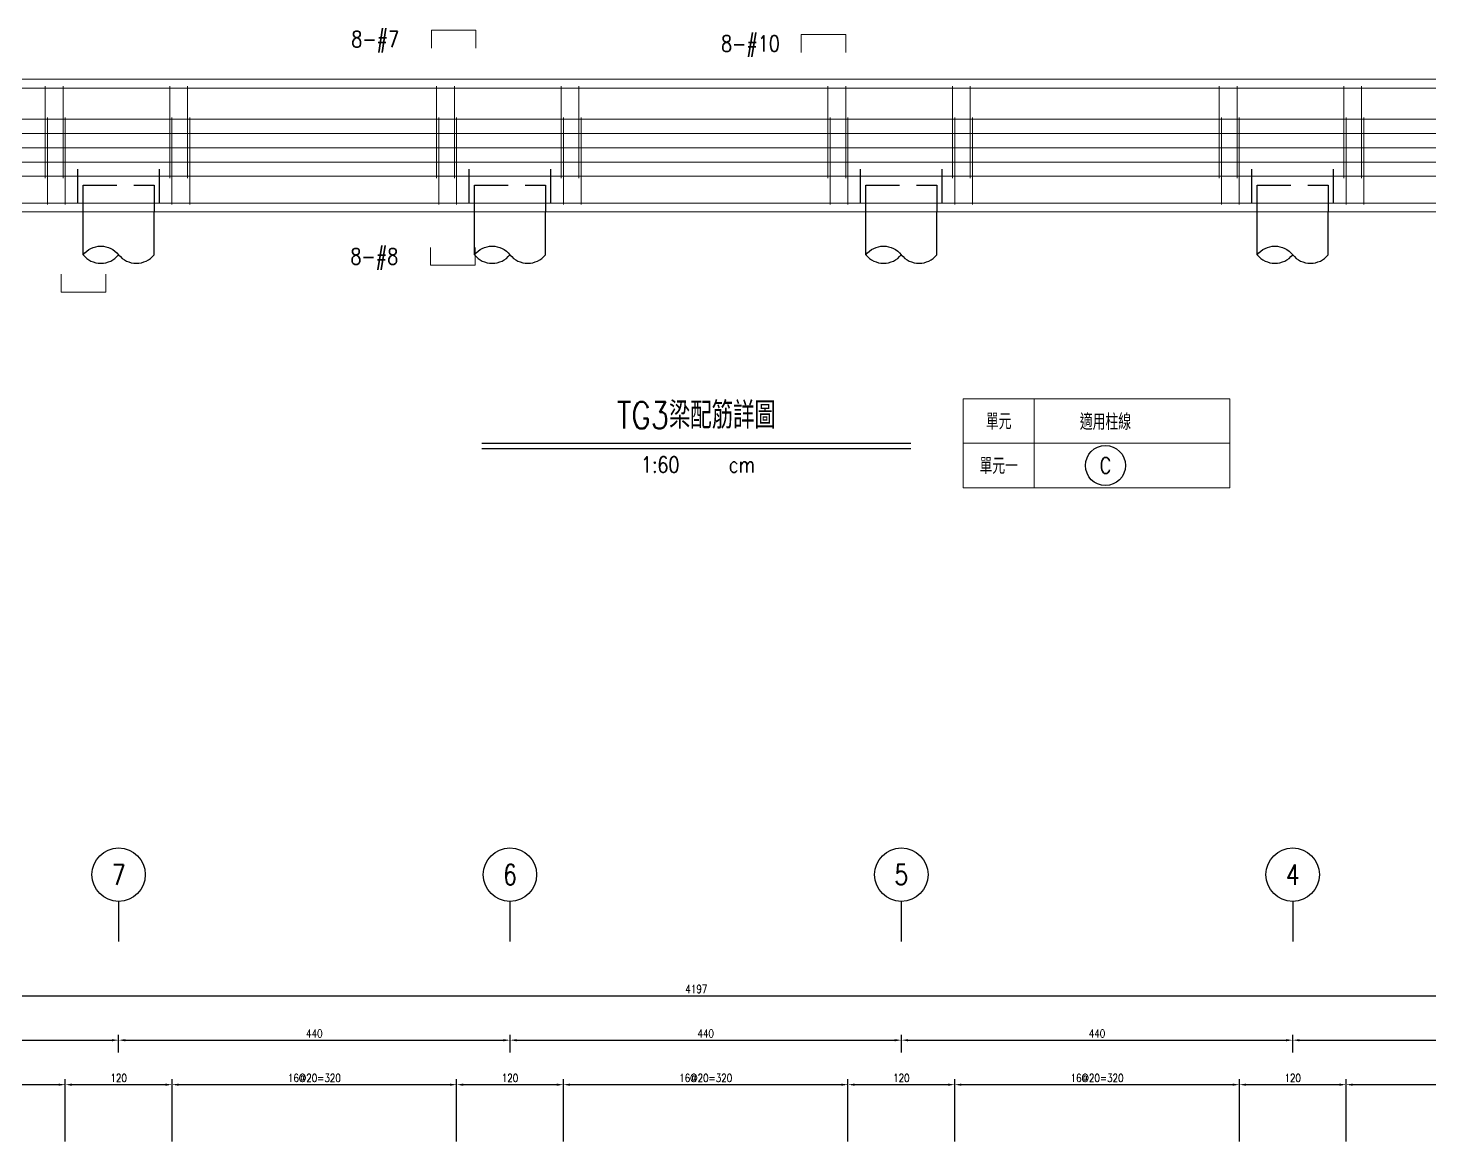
# Model space of a CAD drawing. Extents: x -4754 to 4976, y -19960 to 3841.
# Drawn here: x 1082 to 2658, y -4945 to -3687 of the extents above; entities that cross this region are included whole.
import ezdxf
from ezdxf.enums import TextEntityAlignment as Align

# ---------------------------------------------------------------- set-up
doc = ezdxf.new("R2010")
doc.units = 0
doc.header["$LTSCALE"] = 3
doc.linetypes.add('DASHED', pattern=[19.05, 12.7, -6.35])
doc.layers.get('0').update_dxf_attribs({"linetype": 'CONTINUOUS'})
doc.layers.add('HB_0', color=7, linetype='CONTINUOUS', transparency=0.5)
for name, color, linetype in [('HB_DIM', 1, 'CONTINUOUS'), ('HB_SYMBOLS', 7, 'CONTINUOUS'), ('HB_TXT_CTEXT', 2, 'CONTINUOUS'), ('鋼筋', 3, 'CONTINUOUS')]:
    doc.layers.add(name, color=color, linetype=linetype)
doc.styles.get("Standard").update_dxf_attribs({"font": 'ROMANS.shx', "width": 0.8, "bigfont": 'chineset.shx'})
doc.dimstyles.new('30', dxfattribs={"dimscale": 3, "dimtxt": 3, "dimasz": 2.5, "dimexe": 2, "dimexo": 2, "dimgap": 1, "dimtad": 1, "dimdsep": 46, "dimtxsty": 'Standard', "dimcen": 0, "dimclrd": 256, "dimclre": 256, "dimclrt": 2, "dimadec": 0, "dimazin": 0, "dimtfac": 1, "dimtix": 1, "dimtmove": 2, "dimatfit": 3, "dimfxl": 1, "dimtolj": 1, "dimtzin": 0, "dimarcsym": 0})

# ---------------------------------------------------------------- blocks, each defined once
blk = doc.blocks.new('pile_vertical')
at = {"color": 252, "linetype": 'DASHED'}
for p, q in [((-46, 10), (-46, 50)), ((46, 10), (46, 50))]:
    blk.add_line(p, q, dxfattribs=at)
at = {"linetype": 'Continuous'}
for p, q in [((-40, -48.1), (-40, 0)), ((40, -48.1), (40, 0))]:
    blk.add_line(p, q, dxfattribs=at)
at = {"color": 252, "linetype": 'DASHED'}
blk.add_lwpolyline([(-40, 0), (-40, 30), (40, 30), (40, 0)], dxfattribs=at)
at = {"linetype": 'Continuous'}
for points in [[(-40, -48.1, -0.48), (0, -48.1, 0.48), (40, -48.1, 0.48)], [(-40, -48.1, 0.48), (0, -48.1, 0.48)]]:
    blk.add_lwpolyline(points, format="xyb", dxfattribs=at)
blk = doc.blocks.new('title_beam')
at = {"color": 3, "linetype": 'Continuous'}
blk.add_line((-241.2, 0), (241.2, 0), dxfattribs=at)
at = {"color": 1, "linetype": 'Continuous'}
blk.add_line((-241.2, -6), (241.2, -6), dxfattribs=at)
at = {"color": 3, "linetype": 'Continuous', "width": 0.8}
blk.add_attdef('TITLE', text='', height=30, dxfattribs=at).set_placement((0, 33), align=Align.MIDDLE)
at = {"linetype": 'Continuous', "width": 0.8}
blk.add_attdef('SCALE', text='', height=18, dxfattribs=at).set_placement((-40.6, -24), align=Align.MIDDLE)
blk.add_attdef('CM', (36.5, -33), '', height=18, dxfattribs=at)
blk = doc.blocks.new('line_tag')
at = {"layer": 'HB_SYMBOLS', "color": 4, "linetype": 'Continuous'}
blk.add_circle((0, 0), 22.5, dxfattribs=at)
at = {"color": 4, "linetype": 'Continuous', "width": 0.8}
blk.add_attdef('A', text='', height=18, dxfattribs=at).set_placement((0, 0), align=Align.MIDDLE)
blk = doc.blocks.new('line_guide')
at = {"color": 4, "linetype": 'Continuous'}
blk.add_line((0, 0), (0, -45), dxfattribs=at)
blk.add_circle((0, 30), 30, dxfattribs=at)
at = {"color": 4, "linetype": 'Continuous', "width": 0.8}
blk.add_attdef('A', text='', height=22.5, dxfattribs=at).set_placement((0, 30), align=Align.MIDDLE)
blk = doc.blocks.new('*D206')
at = {"layer": 'HB_DIM', "linetype": 'Continuous', "lineweight": -2}
for p, q in [((803.6, -4938.8), (803.6, -4868.8)), ((1123.6, -4938.8), (1123.6, -4868.8)), ((811.1, -4874.8), (1116.1, -4874.8))]:
    blk.add_line(p, q, dxfattribs=at)
at = {"layer": 'HB_DIM'}
for points in [[(811.1, -4873.6), (811.1, -4876.1), (803.6, -4874.8)], [(1116.1, -4876.1), (1116.1, -4873.6), (1123.6, -4874.8)]]:
    blk.add_solid(points, dxfattribs=at)
at = {"layer": 'HB_DIM', "color": 2, "linetype": 'Continuous', "insert": (963.6, -4867.3), "char_height": 9, "attachment_point": 5, "rotation": 0}
blk.add_mtext('\\A1;16@20=320', dxfattribs=at)
blk = doc.blocks.new('*D207')
at = {"layer": 'HB_DIM', "linetype": 'Continuous', "lineweight": -2}
for p, q in [((1123.6, -4938.8), (1123.6, -4868.8)), ((1243.6, -4938.8), (1243.6, -4868.8)), ((1131.1, -4874.8), (1236.1, -4874.8))]:
    blk.add_line(p, q, dxfattribs=at)
at = {"layer": 'HB_DIM'}
for points in [[(1131.1, -4873.6), (1131.1, -4876.1), (1123.6, -4874.8)], [(1236.1, -4876.1), (1236.1, -4873.6), (1243.6, -4874.8)]]:
    blk.add_solid(points, dxfattribs=at)
at = {"layer": 'HB_DIM', "color": 2, "linetype": 'Continuous', "insert": (1183.6, -4867.3), "char_height": 9, "attachment_point": 5, "rotation": 0}
blk.add_mtext('\\A1;120', dxfattribs=at)
blk = doc.blocks.new('*D208')
at = {"layer": 'HB_DIM', "linetype": 'Continuous', "lineweight": -2}
for p, q in [((1243.6, -4938.8), (1243.6, -4868.8)), ((1563.6, -4938.8), (1563.6, -4868.8)), ((1251.1, -4874.8), (1556.1, -4874.8))]:
    blk.add_line(p, q, dxfattribs=at)
at = {"layer": 'HB_DIM'}
for points in [[(1251.1, -4873.6), (1251.1, -4876.1), (1243.6, -4874.8)], [(1556.1, -4876.1), (1556.1, -4873.6), (1563.6, -4874.8)]]:
    blk.add_solid(points, dxfattribs=at)
at = {"layer": 'HB_DIM', "color": 2, "linetype": 'Continuous', "insert": (1403.6, -4867.3), "char_height": 9, "attachment_point": 5, "rotation": 0}
blk.add_mtext('\\A1;16@20=320', dxfattribs=at)
blk = doc.blocks.new('*D209')
at = {"layer": 'HB_DIM', "linetype": 'Continuous', "lineweight": -2}
for p, q in [((1563.6, -4938.8), (1563.6, -4868.8)), ((1683.6, -4938.8), (1683.6, -4868.8)), ((1571.1, -4874.8), (1676.1, -4874.8))]:
    blk.add_line(p, q, dxfattribs=at)
at = {"layer": 'HB_DIM'}
for points in [[(1571.1, -4873.6), (1571.1, -4876.1), (1563.6, -4874.8)], [(1676.1, -4876.1), (1676.1, -4873.6), (1683.6, -4874.8)]]:
    blk.add_solid(points, dxfattribs=at)
at = {"layer": 'HB_DIM', "color": 2, "linetype": 'Continuous', "insert": (1623.6, -4867.3), "char_height": 9, "attachment_point": 5, "rotation": 0}
blk.add_mtext('\\A1;120', dxfattribs=at)
blk = doc.blocks.new('*D210')
at = {"layer": 'HB_DIM', "linetype": 'Continuous', "lineweight": -2}
for p, q in [((1683.6, -4938.8), (1683.6, -4868.8)), ((2003.6, -4938.8), (2003.6, -4868.8)), ((1691.1, -4874.8), (1996.1, -4874.8))]:
    blk.add_line(p, q, dxfattribs=at)
at = {"layer": 'HB_DIM'}
for points in [[(1691.1, -4873.6), (1691.1, -4876.1), (1683.6, -4874.8)], [(1996.1, -4876.1), (1996.1, -4873.6), (2003.6, -4874.8)]]:
    blk.add_solid(points, dxfattribs=at)
at = {"layer": 'HB_DIM', "color": 2, "linetype": 'Continuous', "insert": (1843.6, -4867.3), "char_height": 9, "attachment_point": 5, "rotation": 0}
blk.add_mtext('\\A1;16@20=320', dxfattribs=at)
blk = doc.blocks.new('*D211')
at = {"layer": 'HB_DIM', "linetype": 'Continuous', "lineweight": -2}
for p, q in [((2003.6, -4938.8), (2003.6, -4868.8)), ((2123.6, -4938.8), (2123.6, -4868.8)), ((2011.1, -4874.8), (2116.1, -4874.8))]:
    blk.add_line(p, q, dxfattribs=at)
at = {"layer": 'HB_DIM'}
for points in [[(2011.1, -4873.6), (2011.1, -4876.1), (2003.6, -4874.8)], [(2116.1, -4876.1), (2116.1, -4873.6), (2123.6, -4874.8)]]:
    blk.add_solid(points, dxfattribs=at)
at = {"layer": 'HB_DIM', "color": 2, "linetype": 'Continuous', "insert": (2063.6, -4867.3), "char_height": 9, "attachment_point": 5, "rotation": 0}
blk.add_mtext('\\A1;120', dxfattribs=at)
blk = doc.blocks.new('*D212')
at = {"layer": 'HB_DIM', "linetype": 'Continuous', "lineweight": -2}
for p, q in [((2123.6, -4938.8), (2123.6, -4868.8)), ((2443.6, -4938.8), (2443.6, -4868.8)), ((2131.1, -4874.8), (2436.1, -4874.8))]:
    blk.add_line(p, q, dxfattribs=at)
at = {"layer": 'HB_DIM'}
for points in [[(2131.1, -4873.6), (2131.1, -4876.1), (2123.6, -4874.8)], [(2436.1, -4876.1), (2436.1, -4873.6), (2443.6, -4874.8)]]:
    blk.add_solid(points, dxfattribs=at)
at = {"layer": 'HB_DIM', "color": 2, "linetype": 'Continuous', "insert": (2283.6, -4867.3), "char_height": 9, "attachment_point": 5, "rotation": 0}
blk.add_mtext('\\A1;16@20=320', dxfattribs=at)
blk = doc.blocks.new('*D213')
at = {"layer": 'HB_DIM', "linetype": 'Continuous', "lineweight": -2}
for p, q in [((2443.6, -4938.8), (2443.6, -4868.8)), ((2563.6, -4938.8), (2563.6, -4868.8)), ((2451.1, -4874.8), (2556.1, -4874.8))]:
    blk.add_line(p, q, dxfattribs=at)
at = {"layer": 'HB_DIM'}
for points in [[(2451.1, -4873.6), (2451.1, -4876.1), (2443.6, -4874.8)], [(2556.1, -4876.1), (2556.1, -4873.6), (2563.6, -4874.8)]]:
    blk.add_solid(points, dxfattribs=at)
at = {"layer": 'HB_DIM', "color": 2, "linetype": 'Continuous', "insert": (2503.6, -4867.3), "char_height": 9, "attachment_point": 5, "rotation": 0}
blk.add_mtext('\\A1;120', dxfattribs=at)
blk = doc.blocks.new('*D214')
at = {"layer": 'HB_DIM', "linetype": 'Continuous', "lineweight": -2}
for p, q in [((2563.6, -4938.8), (2563.6, -4868.8)), ((2883.6, -4938.8), (2883.6, -4868.8)), ((2571.1, -4874.8), (2876.1, -4874.8))]:
    blk.add_line(p, q, dxfattribs=at)
at = {"layer": 'HB_DIM'}
for points in [[(2571.1, -4873.6), (2571.1, -4876.1), (2563.6, -4874.8)], [(2876.1, -4876.1), (2876.1, -4873.6), (2883.6, -4874.8)]]:
    blk.add_solid(points, dxfattribs=at)
at = {"layer": 'HB_DIM', "color": 2, "linetype": 'Continuous', "insert": (2723.6, -4867.3), "char_height": 9, "attachment_point": 5, "rotation": 0}
blk.add_mtext('\\A1;16@20=320', dxfattribs=at)
blk = doc.blocks.new('*D220')
at = {"layer": 'HB_DIM', "linetype": 'Continuous', "lineweight": -2}
for p, q in [((-265.4, -4938.8), (-265.4, -4768.8)), ((-257.9, -4774.8), (3924.1, -4774.8)), ((3931.6, -4938.8), (3931.6, -4768.8))]:
    blk.add_line(p, q, dxfattribs=at)
at = {"layer": 'HB_DIM'}
for points in [[(-257.9, -4773.6), (-257.9, -4776.1), (-265.4, -4774.8)], [(3924.1, -4776.1), (3924.1, -4773.6), (3931.6, -4774.8)]]:
    blk.add_solid(points, dxfattribs=at)
at = {"layer": 'HB_DIM', "color": 2, "linetype": 'Continuous', "insert": (1833.1, -4767.3), "char_height": 9, "attachment_point": 5, "rotation": 0}
blk.add_mtext('\\A1;4197', dxfattribs=at)
blk = doc.blocks.new('*D224')
at = {"layer": 'HB_DIM', "linetype": 'Continuous', "lineweight": -2}
for p, q in [((743.6, -4838.8), (743.6, -4818.8)), ((1183.6, -4838.8), (1183.6, -4818.8)), ((751.1, -4824.8), (1176.1, -4824.8))]:
    blk.add_line(p, q, dxfattribs=at)
at = {"layer": 'HB_DIM'}
for points in [[(751.1, -4823.6), (751.1, -4826.1), (743.6, -4824.8)], [(1176.1, -4826.1), (1176.1, -4823.6), (1183.6, -4824.8)]]:
    blk.add_solid(points, dxfattribs=at)
at = {"layer": 'HB_DIM', "color": 2, "linetype": 'Continuous', "insert": (963.6, -4817.3), "char_height": 9, "attachment_point": 5, "rotation": 0}
blk.add_mtext('\\A1;440', dxfattribs=at)
blk = doc.blocks.new('*D225')
at = {"layer": 'HB_DIM', "linetype": 'Continuous', "lineweight": -2}
for p, q in [((1183.6, -4838.8), (1183.6, -4818.8)), ((1623.6, -4838.8), (1623.6, -4818.8)), ((1191.1, -4824.8), (1616.1, -4824.8))]:
    blk.add_line(p, q, dxfattribs=at)
at = {"layer": 'HB_DIM'}
for points in [[(1191.1, -4823.6), (1191.1, -4826.1), (1183.6, -4824.8)], [(1616.1, -4826.1), (1616.1, -4823.6), (1623.6, -4824.8)]]:
    blk.add_solid(points, dxfattribs=at)
at = {"layer": 'HB_DIM', "color": 2, "linetype": 'Continuous', "insert": (1403.6, -4817.3), "char_height": 9, "attachment_point": 5, "rotation": 0}
blk.add_mtext('\\A1;440', dxfattribs=at)
blk = doc.blocks.new('*D226')
at = {"layer": 'HB_DIM', "linetype": 'Continuous', "lineweight": -2}
for p, q in [((1623.6, -4838.8), (1623.6, -4818.8)), ((2063.6, -4838.8), (2063.6, -4818.8)), ((1631.1, -4824.8), (2056.1, -4824.8))]:
    blk.add_line(p, q, dxfattribs=at)
at = {"layer": 'HB_DIM'}
for points in [[(1631.1, -4823.6), (1631.1, -4826.1), (1623.6, -4824.8)], [(2056.1, -4826.1), (2056.1, -4823.6), (2063.6, -4824.8)]]:
    blk.add_solid(points, dxfattribs=at)
at = {"layer": 'HB_DIM', "color": 2, "linetype": 'Continuous', "insert": (1843.6, -4817.3), "char_height": 9, "attachment_point": 5, "rotation": 0}
blk.add_mtext('\\A1;440', dxfattribs=at)
blk = doc.blocks.new('*D227')
at = {"layer": 'HB_DIM', "linetype": 'Continuous', "lineweight": -2}
for p, q in [((2063.6, -4838.8), (2063.6, -4818.8)), ((2503.6, -4838.8), (2503.6, -4818.8)), ((2071.1, -4824.8), (2496.1, -4824.8))]:
    blk.add_line(p, q, dxfattribs=at)
at = {"layer": 'HB_DIM'}
for points in [[(2071.1, -4823.6), (2071.1, -4826.1), (2063.6, -4824.8)], [(2496.1, -4826.1), (2496.1, -4823.6), (2503.6, -4824.8)]]:
    blk.add_solid(points, dxfattribs=at)
at = {"layer": 'HB_DIM', "color": 2, "linetype": 'Continuous', "insert": (2283.6, -4817.3), "char_height": 9, "attachment_point": 5, "rotation": 0}
blk.add_mtext('\\A1;440', dxfattribs=at)
blk = doc.blocks.new('*D228')
at = {"layer": 'HB_DIM', "linetype": 'Continuous', "lineweight": -2}
for p, q in [((2503.6, -4838.8), (2503.6, -4818.8)), ((2943.6, -4838.8), (2943.6, -4818.8)), ((2511.1, -4824.8), (2936.1, -4824.8))]:
    blk.add_line(p, q, dxfattribs=at)
at = {"layer": 'HB_DIM'}
for points in [[(2511.1, -4823.6), (2511.1, -4826.1), (2503.6, -4824.8)], [(2936.1, -4826.1), (2936.1, -4823.6), (2943.6, -4824.8)]]:
    blk.add_solid(points, dxfattribs=at)
at = {"layer": 'HB_DIM', "color": 2, "linetype": 'Continuous', "insert": (2723.6, -4817.3), "char_height": 9, "attachment_point": 5, "rotation": 0}
blk.add_mtext('\\A1;440', dxfattribs=at)

msp = doc.modelspace()

# ---------------------------------------------------------------- linework, layer by layer
at = {"layer": 'HB_0', "lineweight": 5}
msp.add_lwpolyline([(-265.427, -3894.013), (-265.427, -3744.802), (3931.573, -3744.802), (3931.573, -3894.013), (-265.427, -3894.013)], dxfattribs=at)
at = {"layer": 'HB_DIM', "color": 1, "linetype": 'Continuous'}
for points in [[(1417.327, -3789.802, 0, 1.25, 0), (1417.327, -3774.802, 0, 0, 0), (1417.327, -3699.802, 0, 0, 0), (1435.327, -3699.802, 0, 0, 0)], [(1833.073, -3754.802, 0, 1.25, 0), (1833.073, -3739.802, 0, 0, 0), (1833.073, -3704.802, 0, 0, 0), (1851.073, -3704.802, 0, 0, 0)], [(1416.351, -3854.013, 0, 1.25, 0), (1416.351, -3869.013, 0, 0, 0), (1416.351, -3944.013, 0, 0, 0), (1434.351, -3944.013, 0, 0, 0)]]:
    msp.add_lwpolyline(points, format="xyseb", dxfattribs=at)
at = {"layer": 'HB_TXT_CTEXT', "color": 4, "lineweight": 5, "true_color": 0x00ffff}
for p, q in [((2213.073, -4104.013), (2213.073, -4204.013)), ((2133.073, -4154.013), (2433.073, -4154.013))]:
    msp.add_line(p, q, dxfattribs=at)
msp.add_lwpolyline([(2133.073, -4104.013), (2133.073, -4204.013), (2433.073, -4204.013), (2433.073, -4104.013), (2133.073, -4104.013)], dxfattribs=at)
at = {"layer": 'HB_TXT_CTEXT', "lineweight": 5}
for points in [[(1535.327, -3709.802, -50), (1535.327, -3689.802, -50), (1585.327, -3689.802, -50), (1585.327, -3709.802, -50)], [(1951.073, -3714.802, -38), (1951.073, -3694.802, -38), (2001.073, -3694.802, -38), (2001.073, -3714.802, -38)], [(1534.351, -3934.013, -50), (1534.351, -3954.013, -50), (1584.351, -3954.013, -50), (1584.351, -3934.013, -50)], [(1119.147, -3964.013, -50), (1119.147, -3984.013, -50), (1169.147, -3984.013, -50), (1169.147, -3964.013, -50)]]:
    msp.add_polyline3d(points, dxfattribs=at)
at = {"layer": '鋼筋', "lineweight": 5}
for p, q in [((-244.937, -3754.802, -38), (3911.083, -3754.802, -38)), ((-244.937, -3754.802, -27.143), (3911.083, -3754.802, -27.143)), ((-244.937, -3754.802, -16.286), (3911.083, -3754.802, -16.286)), ((-244.937, -3754.802, -5.429), (3911.083, -3754.802, -5.429)), ((-244.937, -3754.802, 5.429), (3911.083, -3754.802, 5.429)), ((-244.937, -3754.802, 16.286), (3911.083, -3754.802, 16.286)), ((-244.937, -3754.802, 27.143), (3911.083, -3754.802, 27.143)), ((-244.937, -3754.802, 38), (3911.083, -3754.802, 38)), ((1101.033, -3763.352, 33.895), (1101.033, -3755.732, 33.895)), ((1101.033, -3755.732, 40.245), (1101.033, -3853.083, 40.245)), ((1101.033, -3853.083, -40.245), (1101.033, -3755.732, -40.245)), ((1101.033, -3755.732, -33.895), (1101.033, -3763.352, -33.895)), ((1121.033, -3763.352, 33.895), (1121.033, -3755.732, 33.895)), ((1121.033, -3755.732, 40.245), (1121.033, -3853.083, 40.245)), ((1121.033, -3853.083, -40.245), (1121.033, -3755.732, -40.245)), ((1121.033, -3755.732, -33.895), (1121.033, -3763.352, -33.895)), ((1241.033, -3763.352, 33.895), (1241.033, -3755.732, 33.895)), ((1241.033, -3755.732, 40.245), (1241.033, -3853.083, 40.245)), ((1241.033, -3853.083, -40.245), (1241.033, -3755.732, -40.245)), ((1241.033, -3755.732, -33.895), (1241.033, -3763.352, -33.895)), ((1261.033, -3763.352, 33.895), (1261.033, -3755.732, 33.895)), ((1261.033, -3755.732, 40.245), (1261.033, -3853.083, 40.245)), ((1261.033, -3853.083, -40.245), (1261.033, -3755.732, -40.245)), ((1261.033, -3755.732, -33.895), (1261.033, -3763.352, -33.895)), ((1541.033, -3763.352, 33.895), (1541.033, -3755.732, 33.895)), ((1541.033, -3755.732, 40.245), (1541.033, -3853.083, 40.245)), ((1541.033, -3853.083, -40.245), (1541.033, -3755.732, -40.245)), ((1541.033, -3755.732, -33.895), (1541.033, -3763.352, -33.895)), ((1561.033, -3763.352, 33.895), (1561.033, -3755.732, 33.895)), ((1561.033, -3755.732, 40.245), (1561.033, -3853.083, 40.245)), ((1561.033, -3853.083, -40.245), (1561.033, -3755.732, -40.245)), ((1561.033, -3755.732, -33.895), (1561.033, -3763.352, -33.895)), ((1681.033, -3763.352, 33.895), (1681.033, -3755.732, 33.895)), ((1681.033, -3755.732, 40.245), (1681.033, -3853.083, 40.245)), ((1681.033, -3853.083, -40.245), (1681.033, -3755.732, -40.245)), ((1681.033, -3755.732, -33.895), (1681.033, -3763.352, -33.895)), ((1701.033, -3763.352, 33.895), (1701.033, -3755.732, 33.895)), ((1701.033, -3755.732, 40.245), (1701.033, -3853.083, 40.245)), ((1701.033, -3853.083, -40.245), (1701.033, -3755.732, -40.245)), ((1701.033, -3755.732, -33.895), (1701.033, -3763.352, -33.895)), ((1981.033, -3763.352, 33.895), (1981.033, -3755.732, 33.895)), ((1981.033, -3755.732, 40.245), (1981.033, -3853.083, 40.245)), ((1981.033, -3853.083, -40.245), (1981.033, -3755.732, -40.245)), ((1981.033, -3755.732, -33.895), (1981.033, -3763.352, -33.895)), ((2001.033, -3763.352, 33.895), (2001.033, -3755.732, 33.895)), ((2001.033, -3755.732, 40.245), (2001.033, -3853.083, 40.245)), ((2001.033, -3853.083, -40.245), (2001.033, -3755.732, -40.245)), ((2001.033, -3755.732, -33.895), (2001.033, -3763.352, -33.895)), ((2121.033, -3763.352, 33.895), (2121.033, -3755.732, 33.895)), ((2121.033, -3755.732, 40.245), (2121.033, -3853.083, 40.245)), ((2121.033, -3853.083, -40.245), (2121.033, -3755.732, -40.245)), ((2121.033, -3755.732, -33.895), (2121.033, -3763.352, -33.895)), ((2141.033, -3763.352, 33.895), (2141.033, -3755.732, 33.895)), ((2141.033, -3755.732, 40.245), (2141.033, -3853.083, 40.245)), ((2141.033, -3853.083, -40.245), (2141.033, -3755.732, -40.245)), ((2141.033, -3755.732, -33.895), (2141.033, -3763.352, -33.895)), ((2421.033, -3763.352, 33.895), (2421.033, -3755.732, 33.895)), ((2421.033, -3755.732, 40.245), (2421.033, -3853.083, 40.245)), ((2421.033, -3853.083, -40.245), (2421.033, -3755.732, -40.245)), ((2421.033, -3755.732, -33.895), (2421.033, -3763.352, -33.895)), ((2441.033, -3763.352, 33.895), (2441.033, -3755.732, 33.895)), ((2441.033, -3755.732, 40.245), (2441.033, -3853.083, 40.245)), ((2441.033, -3853.083, -40.245), (2441.033, -3755.732, -40.245)), ((2441.033, -3755.732, -33.895), (2441.033, -3763.352, -33.895)), ((2561.033, -3763.352, 33.895), (2561.033, -3755.732, 33.895)), ((2561.033, -3755.732, 40.245), (2561.033, -3853.083, 40.245)), ((2561.033, -3853.083, -40.245), (2561.033, -3755.732, -40.245)), ((2561.033, -3755.732, -33.895), (2561.033, -3763.352, -33.895)), ((2581.033, -3763.352, 33.895), (2581.033, -3755.732, 33.895)), ((2581.033, -3755.732, 40.245), (2581.033, -3853.083, 40.245)), ((2581.033, -3853.083, -40.245), (2581.033, -3755.732, -40.245)), ((2581.033, -3755.732, -33.895), (2581.033, -3763.352, -33.895)), ((-245.657, -3789.802, -50), (3911.803, -3789.802, -50)), ((-245.657, -3789.802, -35.714), (3911.803, -3789.802, -35.714)), ((-245.657, -3789.802, -21.429), (3911.803, -3789.802, -21.429)), ((-245.657, -3789.802, -7.143), (3911.803, -3789.802, -7.143)), ((-245.657, -3789.802, 7.143), (3911.803, -3789.802, 7.143)), ((-245.657, -3789.802, 21.429), (3911.803, -3789.802, 21.429)), ((-245.657, -3789.802, 35.714), (3911.803, -3789.802, 35.714)), ((-245.657, -3789.802, 50), (3911.803, -3789.802, 50)), ((1103.573, -3798.852, 45.395), (1103.573, -3791.232, 45.395)), ((1103.573, -3791.232, 51.745), (1103.573, -3882.583, 51.745)), ((1103.573, -3882.583, -51.745), (1103.573, -3791.232, -51.745)), ((1103.573, -3791.232, -45.395), (1103.573, -3798.852, -45.395)), ((1123.573, -3798.852, 45.395), (1123.573, -3791.232, 45.395)), ((1123.573, -3791.232, 51.745), (1123.573, -3882.583, 51.745)), ((1123.573, -3882.583, -51.745), (1123.573, -3791.232, -51.745)), ((1123.573, -3791.232, -45.395), (1123.573, -3798.852, -45.395)), ((1243.573, -3798.852, 45.395), (1243.573, -3791.232, 45.395)), ((1243.573, -3791.232, 51.745), (1243.573, -3882.583, 51.745)), ((1243.573, -3882.583, -51.745), (1243.573, -3791.232, -51.745)), ((1243.573, -3791.232, -45.395), (1243.573, -3798.852, -45.395)), ((1263.573, -3798.852, 45.395), (1263.573, -3791.232, 45.395)), ((1263.573, -3791.232, 51.745), (1263.573, -3882.583, 51.745)), ((1263.573, -3882.583, -51.745), (1263.573, -3791.232, -51.745)), ((1263.573, -3791.232, -45.395), (1263.573, -3798.852, -45.395)), ((1543.573, -3798.852, 45.395), (1543.573, -3791.232, 45.395)), ((1543.573, -3791.232, 51.745), (1543.573, -3882.583, 51.745)), ((1543.573, -3882.583, -51.745), (1543.573, -3791.232, -51.745)), ((1543.573, -3791.232, -45.395), (1543.573, -3798.852, -45.395)), ((1563.573, -3798.852, 45.395), (1563.573, -3791.232, 45.395)), ((1563.573, -3791.232, 51.745), (1563.573, -3882.583, 51.745)), ((1563.573, -3882.583, -51.745), (1563.573, -3791.232, -51.745)), ((1563.573, -3791.232, -45.395), (1563.573, -3798.852, -45.395)), ((1683.573, -3798.852, 45.395), (1683.573, -3791.232, 45.395)), ((1683.573, -3791.232, 51.745), (1683.573, -3882.583, 51.745)), ((1683.573, -3882.583, -51.745), (1683.573, -3791.232, -51.745)), ((1683.573, -3791.232, -45.395), (1683.573, -3798.852, -45.395)), ((1703.573, -3798.852, 45.395), (1703.573, -3791.232, 45.395)), ((1703.573, -3791.232, 51.745), (1703.573, -3882.583, 51.745)), ((1703.573, -3882.583, -51.745), (1703.573, -3791.232, -51.745)), ((1703.573, -3791.232, -45.395), (1703.573, -3798.852, -45.395)), ((1983.573, -3798.852, 45.395), (1983.573, -3791.232, 45.395)), ((1983.573, -3791.232, 51.745), (1983.573, -3882.583, 51.745)), ((1983.573, -3882.583, -51.745), (1983.573, -3791.232, -51.745)), ((1983.573, -3791.232, -45.395), (1983.573, -3798.852, -45.395)), ((2003.573, -3798.852, 45.395), (2003.573, -3791.232, 45.395)), ((2003.573, -3791.232, 51.745), (2003.573, -3882.583, 51.745)), ((2003.573, -3882.583, -51.745), (2003.573, -3791.232, -51.745)), ((2003.573, -3791.232, -45.395), (2003.573, -3798.852, -45.395)), ((2123.573, -3798.852, 45.395), (2123.573, -3791.232, 45.395)), ((2123.573, -3791.232, 51.745), (2123.573, -3882.583, 51.745)), ((2123.573, -3882.583, -51.745), (2123.573, -3791.232, -51.745)), ((2123.573, -3791.232, -45.395), (2123.573, -3798.852, -45.395)), ((2143.573, -3798.852, 45.395), (2143.573, -3791.232, 45.395)), ((2143.573, -3791.232, 51.745), (2143.573, -3882.583, 51.745)), ((2143.573, -3882.583, -51.745), (2143.573, -3791.232, -51.745)), ((2143.573, -3791.232, -45.395), (2143.573, -3798.852, -45.395)), ((2423.573, -3798.852, 45.395), (2423.573, -3791.232, 45.395)), ((2423.573, -3791.232, 51.745), (2423.573, -3882.583, 51.745)), ((2423.573, -3882.583, -51.745), (2423.573, -3791.232, -51.745)), ((2423.573, -3791.232, -45.395), (2423.573, -3798.852, -45.395)), ((2443.573, -3798.852, 45.395), (2443.573, -3791.232, 45.395)), ((2443.573, -3791.232, 51.745), (2443.573, -3882.583, 51.745)), ((2443.573, -3882.583, -51.745), (2443.573, -3791.232, -51.745)), ((2443.573, -3791.232, -45.395), (2443.573, -3798.852, -45.395)), ((2563.573, -3798.852, 45.395), (2563.573, -3791.232, 45.395)), ((2563.573, -3791.232, 51.745), (2563.573, -3882.583, 51.745)), ((2563.573, -3882.583, -51.745), (2563.573, -3791.232, -51.745)), ((2563.573, -3791.232, -45.395), (2563.573, -3798.852, -45.395)), ((2583.573, -3798.852, 45.395), (2583.573, -3791.232, 45.395)), ((2583.573, -3791.232, 51.745), (2583.573, -3882.583, 51.745)), ((2583.573, -3882.583, -51.745), (2583.573, -3791.232, -51.745)), ((2583.573, -3791.232, -45.395), (2583.573, -3798.852, -45.395)), ((-243.427, -3805.854, -50), (3909.573, -3805.854, -50)), ((-243.427, -3805.854, 50), (3909.573, -3805.854, 50)), ((-243.427, -3821.907, -50), (3909.573, -3821.907, -50)), ((-243.427, -3821.907, 50), (3909.573, -3821.907, 50)), ((-243.427, -3837.96, -50), (3909.573, -3837.96, -50)), ((-243.427, -3837.96, 50), (3909.573, -3837.96, 50)), ((-250.537, -3854.013, -50), (3916.683, -3854.013, -50)), ((-250.537, -3854.013, -35.714), (3916.683, -3854.013, -35.714)), ((-250.537, -3854.013, -21.429), (3916.683, -3854.013, -21.429)), ((-250.537, -3854.013, -7.143), (3916.683, -3854.013, -7.143)), ((-250.537, -3854.013, 7.143), (3916.683, -3854.013, 7.143)), ((-250.537, -3854.013, 21.429), (3916.683, -3854.013, 21.429)), ((-250.537, -3854.013, 35.714), (3916.683, -3854.013, 35.714)), ((-250.537, -3854.013, 50), (3916.683, -3854.013, 50)), ((1101.033, -3856.258, 37.07), (1101.033, -3856.258, -37.07)), ((1121.033, -3856.258, 37.07), (1121.033, -3856.258, -37.07)), ((1241.033, -3856.258, 37.07), (1241.033, -3856.258, -37.07)), ((1261.033, -3856.258, 37.07), (1261.033, -3856.258, -37.07)), ((1541.033, -3856.258, 37.07), (1541.033, -3856.258, -37.07)), ((1561.033, -3856.258, 37.07), (1561.033, -3856.258, -37.07)), ((1681.033, -3856.258, 37.07), (1681.033, -3856.258, -37.07)), ((1701.033, -3856.258, 37.07), (1701.033, -3856.258, -37.07)), ((1981.033, -3856.258, 37.07), (1981.033, -3856.258, -37.07)), ((2001.033, -3856.258, 37.07), (2001.033, -3856.258, -37.07)), ((2121.033, -3856.258, 37.07), (2121.033, -3856.258, -37.07)), ((2141.033, -3856.258, 37.07), (2141.033, -3856.258, -37.07)), ((2421.033, -3856.258, 37.07), (2421.033, -3856.258, -37.07)), ((2441.033, -3856.258, 37.07), (2441.033, -3856.258, -37.07)), ((2561.033, -3856.258, 37.07), (2561.033, -3856.258, -37.07)), ((2581.033, -3856.258, 37.07), (2581.033, -3856.258, -37.07)), ((-246.742, -3884.013, -50), (3912.888, -3884.013, -50)), ((-246.742, -3884.013, -35.714), (3912.888, -3884.013, -35.714)), ((-246.742, -3884.013, -21.429), (3912.888, -3884.013, -21.429)), ((-246.742, -3884.013, -7.143), (3912.888, -3884.013, -7.143)), ((-246.742, -3884.013, 7.143), (3912.888, -3884.013, 7.143)), ((-246.742, -3884.013, 21.429), (3912.888, -3884.013, 21.429)), ((-246.742, -3884.013, 35.714), (3912.888, -3884.013, 35.714)), ((-246.742, -3884.013, 50), (3912.888, -3884.013, 50)), ((1103.573, -3885.758, 48.57), (1103.573, -3885.758, -48.57)), ((1123.573, -3885.758, 48.57), (1123.573, -3885.758, -48.57)), ((1243.573, -3885.758, 48.57), (1243.573, -3885.758, -48.57)), ((1263.573, -3885.758, 48.57), (1263.573, -3885.758, -48.57)), ((1543.573, -3885.758, 48.57), (1543.573, -3885.758, -48.57)), ((1563.573, -3885.758, 48.57), (1563.573, -3885.758, -48.57)), ((1683.573, -3885.758, 48.57), (1683.573, -3885.758, -48.57)), ((1703.573, -3885.758, 48.57), (1703.573, -3885.758, -48.57)), ((1983.573, -3885.758, 48.57), (1983.573, -3885.758, -48.57)), ((2003.573, -3885.758, 48.57), (2003.573, -3885.758, -48.57)), ((2123.573, -3885.758, 48.57), (2123.573, -3885.758, -48.57)), ((2143.573, -3885.758, 48.57), (2143.573, -3885.758, -48.57)), ((2423.573, -3885.758, 48.57), (2423.573, -3885.758, -48.57)), ((2443.573, -3885.758, 48.57), (2443.573, -3885.758, -48.57)), ((2563.573, -3885.758, 48.57), (2563.573, -3885.758, -48.57)), ((2583.573, -3885.758, 48.57), (2583.573, -3885.758, -48.57))]:
    msp.add_line(p, q, dxfattribs=at)
at = {"layer": '鋼筋', "lineweight": 5, "extrusion": (1, -2.44929e-16, 0)}
for centre, start, end in [((-3755.732, 37.07, 1101.033), 270, 90), ((-3755.732, -37.07, 1101.033), 270, 90), ((-3755.732, 37.07, 1121.033), 270, 90), ((-3755.732, -37.07, 1121.033), 270, 90), ((-3755.732, 37.07, 1241.033), 270, 90), ((-3755.732, -37.07, 1241.033), 270, 90), ((-3755.732, 37.07, 1261.033), 270, 90), ((-3755.732, -37.07, 1261.033), 270, 90), ((-3755.732, 37.07, 1541.033), 270, 90), ((-3755.732, -37.07, 1541.033), 270, 90), ((-3755.732, 37.07, 1561.033), 270, 90), ((-3755.732, -37.07, 1561.033), 270, 90), ((-3755.732, 37.07, 1681.033), 270, 90), ((-3755.732, -37.07, 1681.033), 270, 90), ((-3755.732, 37.07, 1701.033), 270, 90), ((-3755.732, -37.07, 1701.033), 270, 90), ((-3755.732, 37.07, 1981.033), 270, 90), ((-3755.732, -37.07, 1981.033), 270, 90), ((-3755.732, 37.07, 2001.033), 270, 90), ((-3755.732, -37.07, 2001.033), 270, 90), ((-3755.732, 37.07, 2121.033), 270, 90), ((-3755.732, -37.07, 2121.033), 270, 90), ((-3755.732, 37.07, 2141.033), 270, 90), ((-3755.732, -37.07, 2141.033), 270, 90), ((-3755.732, 37.07, 2421.033), 270, 90), ((-3755.732, -37.07, 2421.033), 270, 90), ((-3755.732, 37.07, 2441.033), 270, 90), ((-3755.732, -37.07, 2441.033), 270, 90), ((-3755.732, 37.07, 2561.033), 270, 90), ((-3755.732, -37.07, 2561.033), 270, 90), ((-3755.732, 37.07, 2581.033), 270, 90), ((-3755.732, -37.07, 2581.033), 270, 90), ((-3791.232, 48.57, 1103.573), 270, 90), ((-3791.232, -48.57, 1103.573), 270, 90), ((-3791.232, 48.57, 1123.573), 270, 90), ((-3791.232, -48.57, 1123.573), 270, 90), ((-3791.232, 48.57, 1243.573), 270, 90), ((-3791.232, -48.57, 1243.573), 270, 90), ((-3791.232, 48.57, 1263.573), 270, 90), ((-3791.232, -48.57, 1263.573), 270, 90), ((-3791.232, 48.57, 1543.573), 270, 90), ((-3791.232, -48.57, 1543.573), 270, 90), ((-3791.232, 48.57, 1563.573), 270, 90), ((-3791.232, -48.57, 1563.573), 270, 90), ((-3791.232, 48.57, 1683.573), 270, 90), ((-3791.232, -48.57, 1683.573), 270, 90), ((-3791.232, 48.57, 1703.573), 270, 90), ((-3791.232, -48.57, 1703.573), 270, 90), ((-3791.232, 48.57, 1983.573), 270, 90), ((-3791.232, -48.57, 1983.573), 270, 90), ((-3791.232, 48.57, 2003.573), 270, 90), ((-3791.232, -48.57, 2003.573), 270, 90), ((-3791.232, 48.57, 2123.573), 270, 90), ((-3791.232, -48.57, 2123.573), 270, 90), ((-3791.232, 48.57, 2143.573), 270, 90), ((-3791.232, -48.57, 2143.573), 270, 90), ((-3791.232, 48.57, 2423.573), 270, 90), ((-3791.232, -48.57, 2423.573), 270, 90), ((-3791.232, 48.57, 2443.573), 270, 90), ((-3791.232, -48.57, 2443.573), 270, 90), ((-3791.232, 48.57, 2563.573), 270, 90), ((-3791.232, -48.57, 2563.573), 270, 90), ((-3791.232, 48.57, 2583.573), 270, 90), ((-3791.232, -48.57, 2583.573), 270, 90), ((-3853.083, 37.07, 1101.033), 90, 180), ((-3853.083, -37.07, 1101.033), 180, 270), ((-3853.083, 37.07, 1121.033), 90, 180), ((-3853.083, -37.07, 1121.033), 180, 270), ((-3853.083, 37.07, 1241.033), 90, 180), ((-3853.083, -37.07, 1241.033), 180, 270), ((-3853.083, 37.07, 1261.033), 90, 180), ((-3853.083, -37.07, 1261.033), 180, 270), ((-3853.083, 37.07, 1541.033), 90, 180), ((-3853.083, -37.07, 1541.033), 180, 270), ((-3853.083, 37.07, 1561.033), 90, 180), ((-3853.083, -37.07, 1561.033), 180, 270), ((-3853.083, 37.07, 1681.033), 90, 180), ((-3853.083, -37.07, 1681.033), 180, 270), ((-3853.083, 37.07, 1701.033), 90, 180), ((-3853.083, -37.07, 1701.033), 180, 270), ((-3853.083, 37.07, 1981.033), 90, 180), ((-3853.083, -37.07, 1981.033), 180, 270), ((-3853.083, 37.07, 2001.033), 90, 180), ((-3853.083, -37.07, 2001.033), 180, 270), ((-3853.083, 37.07, 2121.033), 90, 180), ((-3853.083, -37.07, 2121.033), 180, 270), ((-3853.083, 37.07, 2141.033), 90, 180), ((-3853.083, -37.07, 2141.033), 180, 270), ((-3853.083, 37.07, 2421.033), 90, 180), ((-3853.083, -37.07, 2421.033), 180, 270), ((-3853.083, 37.07, 2441.033), 90, 180), ((-3853.083, -37.07, 2441.033), 180, 270), ((-3853.083, 37.07, 2561.033), 90, 180), ((-3853.083, -37.07, 2561.033), 180, 270), ((-3853.083, 37.07, 2581.033), 90, 180), ((-3853.083, -37.07, 2581.033), 180, 270), ((-3882.583, 48.57, 1103.573), 90, 180), ((-3882.583, -48.57, 1103.573), 180, 270), ((-3882.583, 48.57, 1123.573), 90, 180), ((-3882.583, -48.57, 1123.573), 180, 270), ((-3882.583, 48.57, 1243.573), 90, 180), ((-3882.583, -48.57, 1243.573), 180, 270), ((-3882.583, 48.57, 1263.573), 90, 180), ((-3882.583, -48.57, 1263.573), 180, 270), ((-3882.583, 48.57, 1543.573), 90, 180), ((-3882.583, -48.57, 1543.573), 180, 270), ((-3882.583, 48.57, 1563.573), 90, 180), ((-3882.583, -48.57, 1563.573), 180, 270), ((-3882.583, 48.57, 1683.573), 90, 180), ((-3882.583, -48.57, 1683.573), 180, 270), ((-3882.583, 48.57, 1703.573), 90, 180), ((-3882.583, -48.57, 1703.573), 180, 270), ((-3882.583, 48.57, 1983.573), 90, 180), ((-3882.583, -48.57, 1983.573), 180, 270), ((-3882.583, 48.57, 2003.573), 90, 180), ((-3882.583, -48.57, 2003.573), 180, 270), ((-3882.583, 48.57, 2123.573), 90, 180), ((-3882.583, -48.57, 2123.573), 180, 270), ((-3882.583, 48.57, 2143.573), 90, 180), ((-3882.583, -48.57, 2143.573), 180, 270), ((-3882.583, 48.57, 2423.573), 90, 180), ((-3882.583, -48.57, 2423.573), 180, 270), ((-3882.583, 48.57, 2443.573), 90, 180), ((-3882.583, -48.57, 2443.573), 180, 270), ((-3882.583, 48.57, 2563.573), 90, 180), ((-3882.583, -48.57, 2563.573), 180, 270), ((-3882.583, 48.57, 2583.573), 90, 180), ((-3882.583, -48.57, 2583.573), 180, 270)]:
    msp.add_arc(centre, 3.175, start, end, dxfattribs=at)

# ---------------------------------------------------------------- block references
at = {"layer": 'HB_0', "linetype": 'Continuous'}
for p in [(1183.573, -3894.013), (1623.573, -3894.013), (2063.573, -3894.013), (2503.573, -3894.013)]:
    msp.add_blockref('pile_vertical', p, dxfattribs=at)
for p, values in [((1183.573, -4668.802), {'A': '7'}), ((1623.573, -4668.802), {'A': '6'}), ((2063.573, -4668.802), {'A': '5'}), ((2503.573, -4668.802), {'A': '4'})]:
    msp.add_blockref('line_guide', p, dxfattribs=at).add_auto_attribs(values)
at = {"layer": 'HB_TXT_CTEXT', "linetype": 'Continuous'}
for name, p, values in [('title_beam', (1833.073, -4154.013), {'TITLE': 'TG3梁配筋詳圖', 'SCALE': '1:60', 'CM': 'cm'}), ('line_tag', (2293.073, -4179.013), {'A': 'C'})]:
    msp.add_blockref(name, p, dxfattribs=at).add_auto_attribs(values)

# ---------------------------------------------------------------- texts
at = {"layer": 'HB_TXT_CTEXT', "linetype": 'Continuous', "width": 0.8}
for s, p in [(' 8-#7', (1435.327, -3699.802, -50)), (' 8-#10', (1851.073, -3704.802, -38)), (' 8-#8', (1434.351, -3944.013, -50))]:
    msp.add_text(s, height=18, dxfattribs=at).set_placement(p, align=Align.MIDDLE_LEFT)
for s, p in [('單元', (2173.073, -4129.013)), ('適用柱線', (2293.073, -4129.013)), ('單元一', (2173.073, -4179.013))]:
    msp.add_text(s, height=18, dxfattribs=at).set_placement(p, align=Align.MIDDLE)

# ---------------------------------------------------------------- dimensions: what is measured, and where the dimension line sits
at = {"layer": 'HB_DIM', "linetype": 'Continuous'}
for base, p1, p2, picture, middle in [((3931.573, -4774.802), (-265.427, -4944.802), (3931.573, -4944.802), '*D220', (1833.073, -4767.302)), ((1183.573, -4824.802), (743.573, -4844.802, -359), (1183.573, -4844.802, -799), '*D224', (963.573, -4817.302)), ((1623.573, -4824.802), (1183.573, -4844.802, -799), (1623.573, -4844.802, -1239), '*D225', (1403.573, -4817.302)), ((2063.573, -4824.802), (1623.573, -4844.802, -1239), (2063.573, -4844.802, -1679), '*D226', (1843.573, -4817.302)), ((2503.573, -4824.802), (2063.573, -4844.802, -1679), (2503.573, -4844.802, -2119), '*D227', (2283.573, -4817.302)), ((2943.573, -4824.802), (2503.573, -4844.802, -2119), (2943.573, -4844.802, -2559), '*D228', (2723.573, -4817.302)), ((1243.573, -4874.802), (1123.573, -4944.802, 45.395), (1243.573, -4944.802, 45.395), '*D207', (1183.573, -4867.302)), ((1683.573, -4874.802), (1563.573, -4944.802, 45.395), (1683.573, -4944.802, 45.395), '*D209', (1623.573, -4867.302)), ((2123.573, -4874.802), (2003.573, -4944.802, 45.395), (2123.573, -4944.802, 45.395), '*D211', (2063.573, -4867.302)), ((2563.573, -4874.802), (2443.573, -4944.802, 45.395), (2563.573, -4944.802, 45.395), '*D213', (2503.573, -4867.302))]:
    dim = msp.add_linear_dim(base=base, p1=p1, p2=p2, angle=0, dimstyle='30', override={"dimdec": 0, "dimpost": '<>'}, dxfattribs=at)
    dim.commit()
    dim.dimension.update_dxf_attribs({"geometry": picture, "text_midpoint": middle})
for base, p1, p2, picture, middle in [((1123.573, -4874.802), (803.573, -4944.802, 45.395), (1123.573, -4944.802, 45.395), '*D206', (963.573, -4867.302)), ((1563.573, -4874.802), (1243.573, -4944.802, 45.395), (1563.573, -4944.802, 45.395), '*D208', (1403.573, -4867.302)), ((2003.573, -4874.802), (1683.573, -4944.802, 45.395), (2003.573, -4944.802, 45.395), '*D210', (1843.573, -4867.302)), ((2443.573, -4874.802), (2123.573, -4944.802, 45.395), (2443.573, -4944.802, 45.395), '*D212', (2283.573, -4867.302)), ((2883.573, -4874.802), (2563.573, -4944.802, 45.395), (2883.573, -4944.802, 45.395), '*D214', (2723.573, -4867.302))]:
    dim = msp.add_linear_dim(base=base, p1=p1, p2=p2, angle=0, text='16@20=<>', dimstyle='30', override={"dimdec": 0, "dimpost": '<>'}, dxfattribs=at)
    dim.commit()
    dim.dimension.update_dxf_attribs({"geometry": picture, "text_midpoint": middle})

doc.saveas('drawing.dxf')
